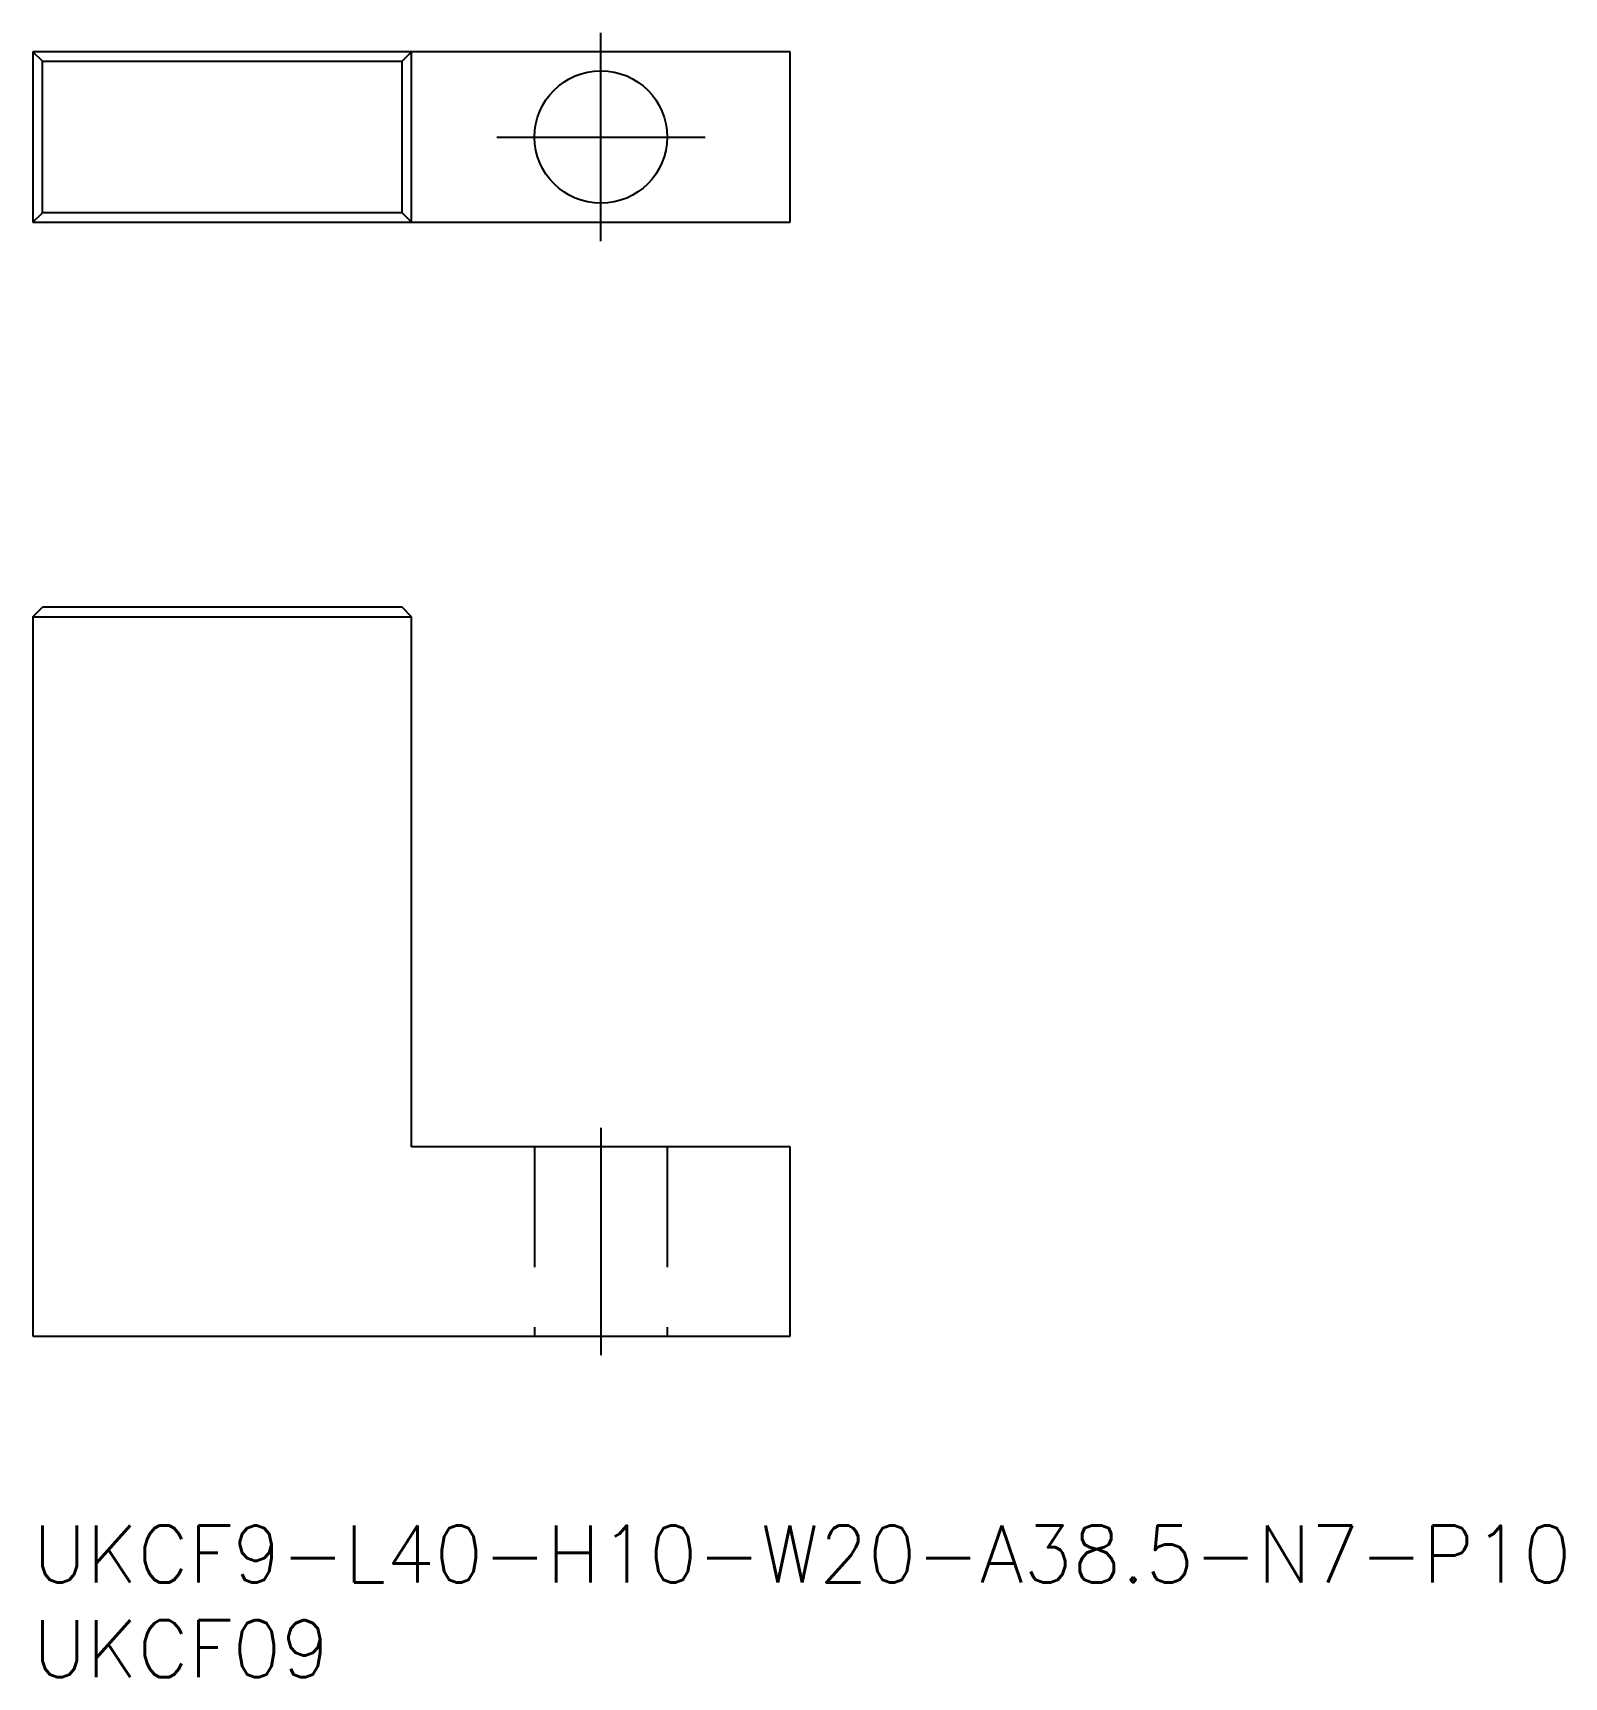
# Model space of a CAD drawing. Extents: x 0 to 80.9, y -8 to 78.8.
import ezdxf

# ---------------------------------------------------------------- set-up
doc = ezdxf.new("R2010")
doc.units = 0
doc.header["$LTSCALE"] = 0.5
doc.linetypes.add('CENTER', pattern=[50.8, 31.75, -6.35, 6.35, -6.35])
doc.linetypes.add('DASHED', pattern=[19.05, 12.7, -6.35])
for name, color, linetype in [('MSM_CENTER', 1, 'CENTER'), ('MSM_CONTINUOUS', 7, 'CONTINUOUS'), ('MSM_DASHED', 4, 'DASHED'), ('MSM_PART_NUMBER', 7, 'CONTINUOUS')]:
    doc.layers.add(name, color=color, linetype=linetype)
doc.styles.get("Standard").update_dxf_attribs({"font": 'txt.shx', "height": 3, "bigfont": 'bigfont.shx'})

msp = doc.modelspace()

# ---------------------------------------------------------------- linework, layer by layer
at = {"layer": 'MSM_CENTER'}
for p, q in [((30, 67.831), (30, 78.831)), ((24.5, 73.331), (35.5, 73.331)), ((30, 21), (30, 9))]:
    msp.add_line(p, q, dxfattribs=at)
at = {"layer": 'MSM_CONTINUOUS'}
for p, q in [((40, 77.831), (0, 77.831)), ((0, 77.831), (0, 68.831)), ((0.5, 77.331), (0, 77.831)), ((0.5, 77.331), (19.5, 77.331)), ((0.5, 69.331), (0.5, 77.331)), ((20, 77.831), (19.5, 77.331)), ((19.5, 69.331), (19.5, 77.331)), ((20, 68.831), (20, 77.831)), ((40, 68.831), (40, 77.831)), ((0, 68.831), (0.5, 69.331)), ((0, 68.831), (40, 68.831)), ((19.5, 69.331), (0.5, 69.331)), ((20, 68.831), (19.5, 69.331)), ((0, 48), (0.5, 48.5)), ((0, 48), (0, 10)), ((0, 48), (20, 48)), ((19.5, 48.5), (0.5, 48.5)), ((20, 48), (19.5, 48.5)), ((20, 20), (20, 48)), ((40, 20), (20, 20)), ((40, 10), (40, 20)), ((0, 10), (40, 10))]:
    msp.add_line(p, q, dxfattribs=at)
msp.add_circle((30, 73.331), 3.5, dxfattribs=at)
at = {"layer": 'MSM_DASHED'}
for p, q in [((26.5, 20), (26.5, 10)), ((33.5, 20), (33.5, 10))]:
    msp.add_line(p, q, dxfattribs=at)

# ---------------------------------------------------------------- texts
at = {"layer": 'MSM_PART_NUMBER'}
for s, p in [('UKCF9-L40-H10-W20-A38.5-N7-P10', (0, -3)), ('UKCF09', (0, -8))]:
    msp.add_text(s, height=3, dxfattribs=at).set_placement(p)

doc.saveas('drawing.dxf')
